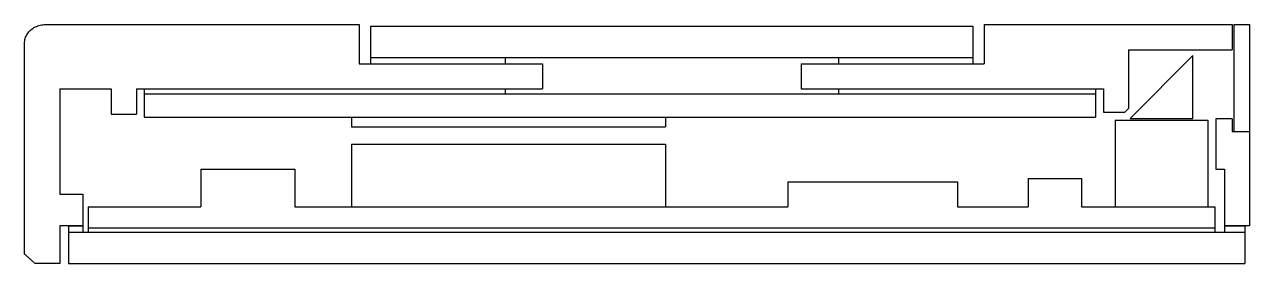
# Model space of a CAD drawing. Header units: millimetres. Extents: x -20.6 to 18.4, y 0 to 7.6.
import ezdxf

# ---------------------------------------------------------------- set-up
doc = ezdxf.new("R2010")
doc.units = ezdxf.units.MM
for name, color, linetype in [('BASE_PLATE', 2, 'Continuous'), ('BATTERY', 5, 'Continuous'), ('CAMERA_R', 3, 'Continuous'), ('COVER_GLASS', 3, 'Continuous'), ('COVER_TAPE', 4, 'Continuous'), ('FOAM_PAD', 6, 'Continuous'), ('LCD_ADHESIVE', 2, 'Continuous'), ('LCD_GLASS', 6, 'Continuous'), ('MAIN_PCB', 3, 'Continuous'), ('PCB_ADHESIVE', 4, 'Continuous'), ('PRISM_R', 4, 'Continuous'), ('SEAL_BEAD', 5, 'Continuous'), ('TUB', 1, 'Continuous'), ('VISOR_WINDOW_R', 5, 'Continuous')]:
    doc.layers.add(name, color=color, linetype=linetype)

msp = doc.modelspace()

# ---------------------------------------------------------------- linework, layer by layer
at = {"layer": 'BASE_PLATE'}
for p, q in [((-19.21, 1), (18.25, 1)), ((-19.21, 1), (-19.21, 0)), ((18.25, 1), (18.25, 0)), ((-19.21, 0), (18.25, 0))]:
    msp.add_line(p, q, dxfattribs=at)
at = {"layer": 'BATTERY'}
for p, q in [((-10.2, 3.8), (-0.2, 3.8)), ((-10.2, 3.8), (-10.2, 1.8)), ((-0.2, 3.8), (-0.2, 1.8)), ((-10.2, 1.8), (-0.2, 1.8))]:
    msp.add_line(p, q, dxfattribs=at)
at = {"layer": 'CAMERA_R'}
for p, q in [((14.125, 4.56), (17.075, 4.56)), ((14.125, 4.56), (14.125, 1.8)), ((17.075, 4.56), (17.075, 1.8)), ((14.125, 1.8), (17.075, 1.8))]:
    msp.add_line(p, q, dxfattribs=at)
at = {"layer": 'COVER_GLASS'}
for p, q in [((-9.59, 7.55), (-9.59, 6.55)), ((-9.59, 7.55), (9.59, 7.55)), ((9.59, 7.55), (9.59, 6.55)), ((-9.59, 6.55), (9.59, 6.55))]:
    msp.add_line(p, q, dxfattribs=at)
at = {"layer": 'COVER_TAPE'}
for p, q in [((-9.59, 6.55), (-5.311, 6.55)), ((-9.59, 6.55), (-9.59, 6.35)), ((-9.59, 6.35), (-5.311, 6.35)), ((-5.311, 6.55), (-5.311, 6.35)), ((5.311, 6.55), (5.311, 6.35)), ((5.311, 6.55), (9.59, 6.55)), ((5.311, 6.35), (9.59, 6.35)), ((9.59, 6.55), (9.59, 6.35))]:
    msp.add_line(p, q, dxfattribs=at)
at = {"layer": 'FOAM_PAD'}
for p, q in [((-10.2, 4.65), (-0.2, 4.65)), ((-10.2, 4.65), (-10.2, 4.35)), ((-10.2, 4.35), (-0.2, 4.35)), ((-0.2, 4.65), (-0.2, 4.35))]:
    msp.add_line(p, q, dxfattribs=at)
at = {"layer": 'LCD_ADHESIVE'}
for p, q in [((-16.8, 5.55), (-5.311, 5.55)), ((-16.8, 5.55), (-16.8, 5.4)), ((-5.311, 5.55), (-5.311, 5.4)), ((5.311, 5.55), (13.5, 5.55)), ((5.311, 5.55), (5.311, 5.4)), ((13.5, 5.55), (13.5, 5.4)), ((-16.8, 5.4), (-5.311, 5.4)), ((5.311, 5.4), (13.5, 5.4))]:
    msp.add_line(p, q, dxfattribs=at)
at = {"layer": 'LCD_GLASS'}
for p, q in [((-16.8, 5.4), (13.5, 5.4)), ((-16.8, 5.4), (-16.8, 4.65)), ((13.5, 5.4), (13.5, 4.65)), ((-16.8, 4.65), (13.5, 4.65))]:
    msp.add_line(p, q, dxfattribs=at)
at = {"layer": 'MAIN_PCB'}
for p, q in [((-15, 3), (-15, 1.8)), ((-15, 3), (-12, 3)), ((-12, 3), (-12, 1.8)), ((3.7, 2.6), (3.7, 1.8)), ((3.7, 2.6), (9.1, 2.6)), ((9.1, 2.6), (9.1, 1.8)), ((11.35, 2.7), (11.35, 1.8)), ((11.35, 2.7), (13.05, 2.7)), ((13.05, 2.7), (13.05, 1.8)), ((-18.585, 1.8), (-15, 1.8)), ((-18.585, 1.8), (-18.585, 1)), ((-12, 1.8), (3.7, 1.8)), ((9.1, 1.8), (11.35, 1.8)), ((13.05, 1.8), (17.3, 1.8)), ((17.3, 1.8), (17.3, 1)), ((-18.585, 1), (17.3, 1))]:
    msp.add_line(p, q, dxfattribs=at)
at = {"layer": 'PCB_ADHESIVE'}
for p, q in [((-18.585, 1.13), (17.3, 1.13)), ((-18.585, 1.13), (-18.585, 1)), ((-18.585, 1), (17.3, 1)), ((17.3, 1.13), (17.3, 1))]:
    msp.add_line(p, q, dxfattribs=at)
at = {"layer": 'PRISM_R'}
for p, q in [((16.6, 6.61), (14.6, 4.61)), ((16.6, 4.61), (16.6, 6.61)), ((14.6, 4.61), (16.6, 4.61))]:
    msp.add_line(p, q, dxfattribs=at)
at = {"layer": 'SEAL_BEAD'}
for p, q in [((-19.21, 1.2), (-18.756, 1.2)), ((-19.21, 1.2), (-19.21, 1)), ((-18.756, 1.2), (-18.756, 1)), ((17.6, 1.2), (17.6, 1)), ((17.6, 1.2), (18.25, 1.2)), ((18.25, 1.2), (18.25, 1)), ((-19.21, 1), (-18.756, 1)), ((17.6, 1), (18.25, 1))]:
    msp.add_line(p, q, dxfattribs=at)
at = {"layer": 'TUB'}
for p, q in [((-19.943, 7.6), (-9.951, 7.6)), ((-9.951, 7.6), (-9.951, 6.35)), ((9.951, 7.6), (17.85, 7.6)), ((9.951, 7.6), (9.951, 6.35)), ((17.85, 7.6), (17.85, 6.8)), ((-20.615, 0.3), (-20.615, 7)), ((14.55, 6.8), (17.85, 6.8)), ((14.55, 6.8), (14.55, 4.929)), ((-9.951, 6.35), (-4.118, 6.35)), ((-4.118, 6.35), (-4.118, 5.55)), ((4.118, 6.35), (4.118, 5.55)), ((4.118, 6.35), (9.951, 6.35)), ((-19.493, 5.55), (-17.85, 5.55)), ((-19.493, 5.55), (-19.493, 2.2)), ((-17.85, 5.55), (-17.85, 4.75)), ((-17.05, 5.55), (-4.118, 5.55)), ((-17.05, 5.55), (-17.05, 4.75)), ((4.118, 5.55), (13.75, 5.55)), ((13.75, 5.55), (13.75, 4.81)), ((-17.85, 4.75), (-17.05, 4.75)), ((13.75, 4.81), (14.431, 4.81)), ((14.55, 4.929), (14.431, 4.81)), ((17.325, 4.6), (17.325, 3)), ((17.85, 4.6), (17.325, 4.6)), ((17.85, 4.6), (17.85, 4.2)), ((17.85, 4.2), (18.4, 4.2)), ((18.4, 4.2), (18.4, 1.2)), ((17.325, 3), (17.6, 3)), ((17.6, 3), (17.6, 1.2)), ((-19.493, 2.2), (-18.756, 2.2)), ((-18.756, 2.2), (-18.756, 1.2)), ((-18.756, 1.2), (-19.493, 1.2)), ((-19.493, 1.2), (-19.493, 0)), ((18.4, 1.2), (17.6, 1.2)), ((-19.493, 0), (-20.279, 0))]:
    msp.add_line(p, q, dxfattribs=at)
for points in [[(-20.615, 7), (-20.613, 7.04), (-20.609, 7.08), (-20.601, 7.119), (-20.591, 7.158), (-20.578, 7.196), (-20.562, 7.233), (-20.544, 7.269), (-20.522, 7.304), (-20.499, 7.337), (-20.473, 7.369), (-20.445, 7.399), (-20.414, 7.428), (-20.382, 7.454), (-20.348, 7.479), (-20.312, 7.501), (-20.275, 7.522), (-20.237, 7.54), (-20.197, 7.556), (-20.156, 7.569), (-20.114, 7.58), (-20.072, 7.589), (-20.029, 7.595), (-19.986, 7.599), (-19.943, 7.6)], [(-20.279, 0), (-20.293, 0.012), (-20.307, 0.025), (-20.321, 0.037), (-20.335, 0.05), (-20.349, 0.062), (-20.363, 0.075), (-20.377, 0.087), (-20.391, 0.099), (-20.405, 0.112), (-20.418, 0.124), (-20.432, 0.137), (-20.446, 0.149), (-20.46, 0.162), (-20.474, 0.174), (-20.488, 0.187), (-20.502, 0.199), (-20.516, 0.212), (-20.53, 0.225), (-20.544, 0.237), (-20.558, 0.25), (-20.572, 0.262), (-20.586, 0.275), (-20.601, 0.287), (-20.615, 0.3)]]:
    msp.add_lwpolyline(points, dxfattribs=at)
at = {"layer": 'VISOR_WINDOW_R'}
for p, q in [((17.9, 7.6), (18.4, 7.6)), ((17.9, 7.6), (17.9, 4.2)), ((18.4, 7.6), (18.4, 4.2)), ((17.9, 4.2), (18.4, 4.2))]:
    msp.add_line(p, q, dxfattribs=at)

doc.saveas('drawing.dxf')
